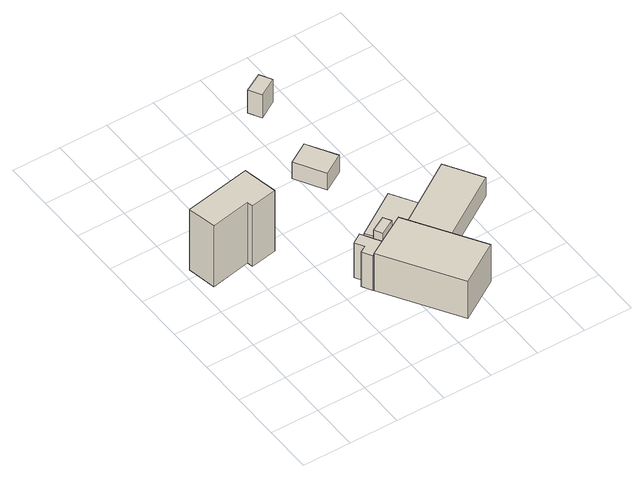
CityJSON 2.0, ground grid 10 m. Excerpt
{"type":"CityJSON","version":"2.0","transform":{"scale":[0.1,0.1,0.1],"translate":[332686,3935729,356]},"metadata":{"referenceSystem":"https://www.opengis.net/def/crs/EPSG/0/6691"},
"CityObjects":{
"building1":{"type":"Building","attributes":{"usage":"431","measuredHeight":18,"storeysAboveGround":1,"BuildingIDAttribute.prefecture":"14","BuildingIDAttribute.city":"14151","BuildingDetailAttribute.totalFloorArea":75.37,"BuildingDetailAttribute.buildingFootprintArea":75.37,"BuildingDetailAttribute.buildingStructureType":"601","BuildingDetailAttribute.buildingStructureOrgType":"1","BuildingDetailAttribute.orgUsage":"143","BuildingDetailAttribute.surveyYear":2015,"BuildingLandSlideRiskAttribute.description":"1","BuildingLandSlideRiskAttribute.areaType":"1"},"geometry":[{"type":"Solid","lod":"1","boundaries":[[[[0,1,2,3,4,5]],[[4,6,7,5]],[[3,8,6,4]],[[2,9,8,3]],[[1,10,9,2]],[[0,11,10,1]],[[5,7,11,0]],[[6,8,9,10,11,7]]]]}]},
"building2":{"type":"Building","attributes":{"measuredHeight":9.6,"BuildingIDAttribute.prefecture":"14","BuildingIDAttribute.city":"14151","BuildingDetailAttribute.surveyYear":2015},"geometry":[{"type":"Solid","lod":"1","boundaries":[[[[12,13,14,15,16,17]],[[16,18,19,17]],[[15,20,18,16]],[[14,21,20,15]],[[13,22,21,14]],[[12,23,22,13]],[[17,19,23,12]],[[18,20,21,22,23,19]]]]}]},
"building3":{"type":"Building","attributes":{"measuredHeight":10.2,"BuildingIDAttribute.prefecture":"14","BuildingIDAttribute.city":"14151","BuildingDetailAttribute.surveyYear":2015},"geometry":[{"type":"Solid","lod":"1","boundaries":[[[[24,25,26,27]],[[26,28,29,27]],[[25,30,28,26]],[[24,31,30,25]],[[27,29,31,24]],[[28,30,31,29]]]]}]},
"building4":{"type":"Building","attributes":{"usage":"401","measuredHeight":11.8,"storeysAboveGround":1,"BuildingIDAttribute.prefecture":"14","BuildingIDAttribute.city":"14151","BuildingDetailAttribute.totalFloorArea":151.86,"BuildingDetailAttribute.buildingFootprintArea":151.86,"BuildingDetailAttribute.buildingStructureType":"601","BuildingDetailAttribute.buildingStructureOrgType":"1","BuildingDetailAttribute.orgUsage":"61","BuildingDetailAttribute.surveyYear":2015,"BuildingLandSlideRiskAttribute.description":"1","BuildingLandSlideRiskAttribute.areaType":"1"},"geometry":[{"type":"Solid","lod":"1","boundaries":[[[[32,33,34,35]],[[34,36,37,35]],[[33,38,36,34]],[[32,39,38,33]],[[35,37,39,32]],[[36,38,39,37]]]]}]},
"building5":{"type":"Building","attributes":{"usage":"401","measuredHeight":7.4,"storeysAboveGround":1,"BuildingIDAttribute.prefecture":"14","BuildingIDAttribute.city":"14151","BuildingDetailAttribute.totalFloorArea":53.8,"BuildingDetailAttribute.buildingFootprintArea":53.8,"BuildingDetailAttribute.buildingStructureType":"601","BuildingDetailAttribute.buildingStructureOrgType":"1","BuildingDetailAttribute.orgUsage":"61","BuildingDetailAttribute.surveyYear":2015},"geometry":[{"type":"Solid","lod":"1","boundaries":[[[[40,41,42,43]],[[42,44,45,43]],[[41,46,44,42]],[[40,47,46,41]],[[43,45,47,40]],[[44,46,47,45]]]]}]},
"building6":{"type":"Building","attributes":{"usage":"431","measuredHeight":5.4,"storeysAboveGround":1,"BuildingIDAttribute.prefecture":"14","BuildingIDAttribute.city":"14151","BuildingDetailAttribute.totalFloorArea":28.93,"BuildingDetailAttribute.buildingFootprintArea":28.93,"BuildingDetailAttribute.buildingStructureType":"601","BuildingDetailAttribute.buildingStructureOrgType":"1","BuildingDetailAttribute.orgUsage":"143","BuildingDetailAttribute.surveyYear":2015},"geometry":[{"type":"Solid","lod":"1","boundaries":[[[[48,49,50,51]],[[50,52,53,51]],[[49,54,52,50]],[[48,55,54,49]],[[51,53,55,48]],[[52,54,55,53]]]]}]},
"building7":{"type":"Building","attributes":{"usage":"401","measuredHeight":6.6,"storeysAboveGround":1,"BuildingIDAttribute.prefecture":"14","BuildingIDAttribute.city":"14151","BuildingDetailAttribute.totalFloorArea":121.78,"BuildingDetailAttribute.buildingFootprintArea":121.78,"BuildingDetailAttribute.buildingStructureType":"601","BuildingDetailAttribute.buildingStructureOrgType":"1","BuildingDetailAttribute.orgUsage":"61","BuildingDetailAttribute.surveyYear":2015},"geometry":[{"type":"Solid","lod":"1","boundaries":[[[[56,57,58,59]],[[58,60,61,59]],[[57,62,60,58]],[[56,63,62,57]],[[59,61,63,56]],[[60,62,63,61]]]]}]},
"building8":{"type":"Building","attributes":{"measuredHeight":6.4,"BuildingIDAttribute.prefecture":"14","BuildingIDAttribute.city":"14151","BuildingDetailAttribute.surveyYear":2015,"BuildingLandSlideRiskAttribute.description":"1","BuildingLandSlideRiskAttribute.areaType":"1"},"geometry":[{"type":"Solid","lod":"1","boundaries":[[[[64,65,66,67]],[[66,68,69,67]],[[65,70,68,66]],[[64,71,70,65]],[[67,69,71,64]],[[68,70,71,69]]]]}]}
},
"vertices":[
[105,355,16],[103,368,16],[20,352,16],[9,411,16],[145,436,16],[159,365,16],[145,436,165],[159,365,165],[9,411,165],[20,352,165],[103,368,165],[105,355,165],
[265,184,42],[230,164,42],[219,184,42],[232,192,42],[221,210,42],[242,223,42],[221,210,127],[242,223,127],[232,192,127],[219,184,127],[230,164,127],[265,184,127],
[269,189,42],[260,205,42],[291,222,42],[300,207,42],[291,222,141],[300,207,141],[260,205,141],[269,189,141],
[231,162,43],[318,213,43],[413,64,43],[327,10,43],[413,64,134],[327,10,134],[318,213,134],[231,162,134],
[280,264,41],[372,323,41],[405,270,41],[313,212,41],[405,270,74],[313,212,74],[372,323,74],[280,264,74],
[276,481,36],[319,507,36],[354,448,36],[311,422,36],[354,448,77],[311,422,77],[319,507,77],[276,481,77],
[330,219,44],[482,317,44],[527,245,44],[375,148,44],[527,245,90],[375,148,90],[482,317,90],[330,219,90],
[336,661,7],[322,686,7],[360,707,7],[374,683,7],[360,707,63],[374,683,63],[322,686,63],[336,661,63]
]}
